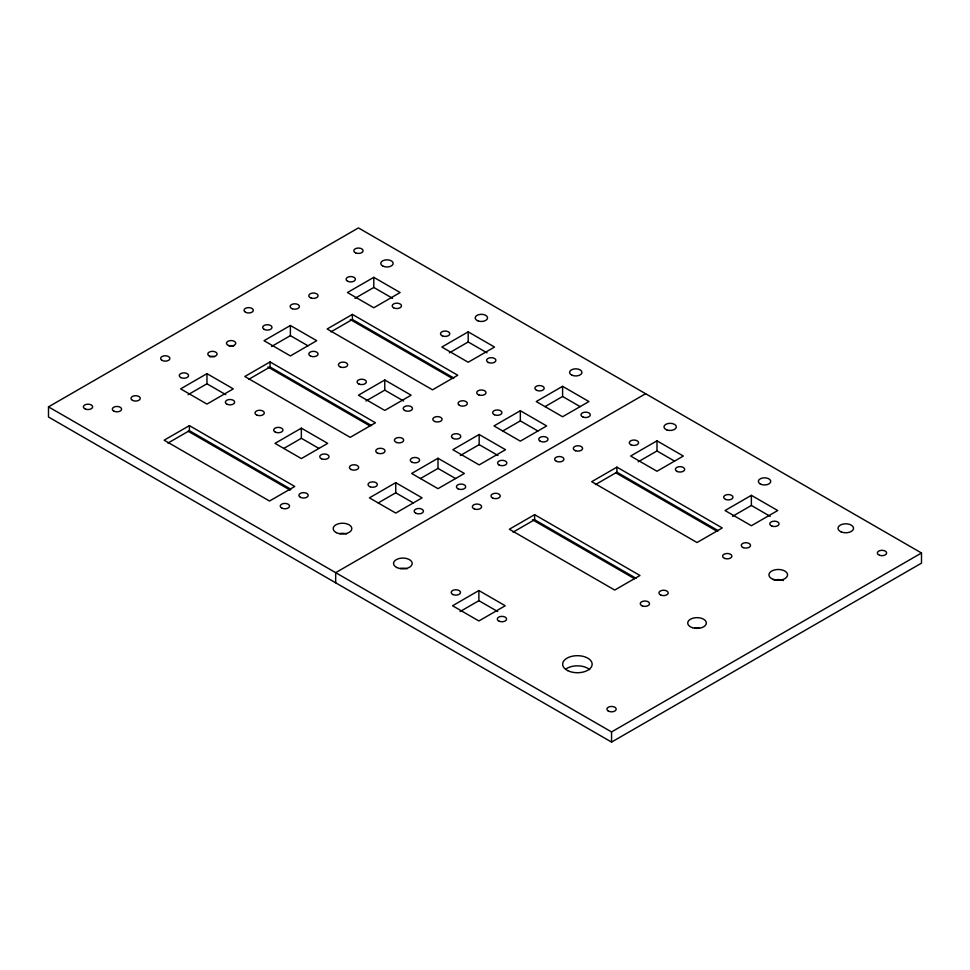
<?xml version="1.0" encoding="UTF-8"?>
<svg xmlns="http://www.w3.org/2000/svg" width="970" height="970" viewBox="0 0 970 970"><rect width="100%" height="100%" fill="white"/><g stroke="black" fill="none" stroke-linecap="round" stroke-linejoin="round"><path stroke-width="1.45" d="M48.5 406.866L358.439 227.914L921.5 552.997L921.5 563.133L611.561 742.086L48.5 417.003L48.5 406.866L611.561 731.938L921.5 552.997M206.962 373.656L180.626 388.873L206.962 404.078L233.309 388.873L206.962 373.656L206.962 383.793L225.78 394.657M290.382 325.496L264.034 340.7L290.382 355.917L316.729 340.7L290.382 325.496L290.382 335.632L271.564 346.496M373.802 277.335L347.454 292.54L373.802 307.757L400.137 292.54L373.802 277.335L373.802 287.472L392.62 298.336M188.144 394.657L206.962 383.793M354.984 298.336L373.802 287.472M270.072 361.931L244.828 376.505L350.194 437.349L375.451 422.774L270.072 361.931L270.072 366.999L371.546 425.587M352.401 314.413L327.145 328.988L432.523 389.819L457.767 375.245L352.401 314.413L352.401 319.482L453.863 378.058M248.611 379.391L270.072 366.999M330.94 331.861L352.401 319.482M189.405 425.624L164.16 440.198L269.527 501.029L294.771 486.455L189.405 425.624L189.405 430.692L290.867 489.268M167.943 443.084L189.405 430.692M301.355 428.158L275.019 443.363L301.355 458.58L327.702 443.363L301.355 428.158L301.355 438.294L318.924 448.431M384.775 379.997L358.427 395.202L384.775 410.419L411.122 395.202L384.775 379.997L384.775 390.134L403.593 400.998M468.195 331.837L441.847 347.042L468.195 362.246L494.53 347.042L468.195 331.837L468.195 341.974L487.013 352.837M283.798 448.431L301.355 438.294M365.957 400.998L384.775 390.134M449.377 352.837L468.195 341.974M395.748 482.66L369.412 497.865L395.748 513.069L422.095 497.865L395.748 482.66L395.748 492.796L378.191 502.933M438.003 458.252L411.668 473.469L438.003 488.674L464.351 473.469L438.003 458.252L438.003 468.401L420.446 478.537M479.168 434.499L452.832 449.704L479.168 464.909L505.515 449.704L479.168 434.499L479.168 444.636L460.35 455.5M520.332 410.734L493.985 425.939L520.332 441.144L546.668 425.939L520.332 410.734L520.332 420.871L502.763 431.007M562.588 386.327L536.24 401.544L562.588 416.748L588.935 401.544L562.588 386.327L562.588 396.475L545.031 406.612M645.62 393.723L335.668 572.664L335.668 582.8M656.981 440.829L630.633 456.033L656.981 471.25L683.329 456.033L656.981 440.829L656.981 450.965L638.163 461.829M534.603 514.658L509.359 529.232L614.725 590.063L639.97 575.489L534.603 514.658L534.603 519.726L636.065 578.302M616.92 467.128L591.676 481.702L697.042 542.533L722.286 527.959L616.92 467.128L616.92 472.196L718.382 530.784M513.142 532.118L534.603 519.726M595.459 484.588L616.92 472.196M478.889 590.536L452.553 605.753L478.889 620.958L505.237 605.753L478.889 590.536L478.889 600.685L497.707 611.549M460.083 611.549L478.889 600.685M751.374 495.33L725.039 510.535L751.374 525.74L777.722 510.535L751.374 495.33L751.374 505.467L732.556 516.331M562.588 396.475L580.145 406.612M656.981 450.965L674.538 461.114M751.374 505.467L770.192 516.331M350.243 319.506L452.323 378.433M616.083 472.984L716.842 531.16M520.332 420.871L537.889 431.007M290.382 335.632L307.939 345.781M479.168 444.636L497.986 455.5M267.926 367.024L369.994 425.963M532.445 519.75L634.525 578.69M438.003 468.401L455.573 478.537M395.748 492.796L413.317 502.933M188.131 431.226L290.212 490.165M611.561 731.938L611.561 742.086M209.859 356.851A4.656 2.692 0 0 1 214.515 356.669M229.053 345.902A4.656 2.692 0 0 1 233.697 346.072M774.145 580.169A9.312 5.371 0 0 1 783.445 580.521M694.629 627.966A9.312 5.371 0 0 1 699.455 627.966M566.322 668.73A14.744 8.512 0 0 1 589.663 669.615M399.895 568.493A9.312 5.371 0 0 1 407 568.772M339.524 533.645A9.312 5.371 0 0 1 346.642 533.912M404.526 410.419A4.656 2.692 0 0 0 412.323 409.207A4.656 2.692 0 0 0 406.624 405.921A4.656 2.692 0 0 0 404.526 410.419M359.142 384.132A4.656 2.692 0 0 0 366.369 382.071A4.656 2.692 0 0 0 359.664 379.488A4.656 2.692 0 0 0 359.142 384.132M382.871 266.095A6.208 3.589 0 0 0 393.056 264.095A6.208 3.589 0 0 0 384.969 259.996A6.208 3.589 0 0 0 382.871 266.095M347.915 281.373A4.656 2.692 0 0 0 355.372 279.59A4.656 2.692 0 0 0 348.97 276.753A4.656 2.692 0 0 0 347.915 281.373M393.553 307.757A4.656 2.692 0 0 0 401.35 306.544A4.656 2.692 0 0 0 395.639 303.258A4.656 2.692 0 0 0 393.553 307.757M478.258 320.997A6.208 3.589 0 0 0 487.57 317.893A6.208 3.589 0 0 0 478.258 314.789A6.208 3.589 0 0 0 478.258 320.997M355.614 252.867A4.656 2.692 0 0 0 363.059 251.084A4.656 2.692 0 0 0 356.657 248.247A4.656 2.692 0 0 0 355.614 252.867M442.55 335.972A4.656 2.692 0 0 0 449.789 333.91A4.656 2.692 0 0 0 443.084 331.328A4.656 2.692 0 0 0 442.55 335.972M692.386 627.675A9.312 5.371 0 0 0 706.354 623.019A9.312 5.371 0 0 0 692.386 618.363A9.312 5.371 0 0 0 692.386 627.675M567.68 670.61A14.744 8.512 0 0 0 591.87 665.869A14.744 8.512 0 0 0 572.664 656.144A14.744 8.512 0 0 0 567.68 670.61M642.067 605.826A4.656 2.692 0 0 0 649.524 604.043A4.656 2.692 0 0 0 643.122 601.206A4.656 2.692 0 0 0 642.067 605.826M608.263 711.034A4.656 2.692 0 0 0 616.059 709.822A4.656 2.692 0 0 0 610.348 706.536A4.656 2.692 0 0 0 608.263 711.034M396.742 567.499A9.312 5.371 0 0 0 412.02 564.504A9.312 5.371 0 0 0 399.895 558.356A9.312 5.371 0 0 0 396.742 567.499M453.014 594.574A4.656 2.692 0 0 0 460.459 592.791A4.656 2.692 0 0 0 454.057 589.954A4.656 2.692 0 0 0 453.014 594.574M499.356 621.297A4.656 2.692 0 0 0 506.595 619.236A4.656 2.692 0 0 0 499.889 616.641A4.656 2.692 0 0 0 499.356 621.297M300.482 497.355A4.656 2.692 0 0 0 308.12 495.852A4.656 2.692 0 0 0 302.058 492.784A4.656 2.692 0 0 0 300.482 497.355M282.064 508.231A4.656 2.692 0 0 0 289.509 506.449A4.656 2.692 0 0 0 283.107 503.612A4.656 2.692 0 0 0 282.064 508.231M336.372 532.639A9.312 5.371 0 0 0 351.649 529.644A9.312 5.371 0 0 0 339.524 523.509A9.312 5.371 0 0 0 336.372 532.639M85.421 409.097A4.656 2.692 0 0 0 92.659 407.036A4.656 2.692 0 0 0 85.954 404.454A4.656 2.692 0 0 0 85.421 409.097M114.12 411.28A4.656 2.692 0 0 0 121.577 409.498A4.656 2.692 0 0 0 115.175 406.66A4.656 2.692 0 0 0 114.12 411.28M132.55 400.392A4.656 2.692 0 0 0 140.189 398.9A4.656 2.692 0 0 0 134.127 395.833A4.656 2.692 0 0 0 132.55 400.392M161.966 360.355A4.656 2.692 0 0 0 169.75 359.142A4.656 2.692 0 0 0 164.051 355.857A4.656 2.692 0 0 0 161.966 360.355M227.174 404.308A4.656 2.692 0 0 0 234.631 402.526A4.656 2.692 0 0 0 228.229 399.688A4.656 2.692 0 0 0 227.174 404.308M180.844 377.585A4.656 2.692 0 0 0 188.483 376.081A4.656 2.692 0 0 0 182.421 373.013A4.656 2.692 0 0 0 180.844 377.585M209.374 356.038A4.656 2.692 0 0 0 217.013 354.535A4.656 2.692 0 0 0 210.951 351.467A4.656 2.692 0 0 0 209.374 356.038M228.52 345.478A4.656 2.692 0 0 0 235.758 343.416A4.656 2.692 0 0 0 229.053 340.834A4.656 2.692 0 0 0 228.52 345.478M245.604 312.316A4.656 2.692 0 0 0 253.243 310.812A4.656 2.692 0 0 0 247.18 307.745A4.656 2.692 0 0 0 245.604 312.316M264.264 329.424A4.656 2.692 0 0 0 271.903 327.921A4.656 2.692 0 0 0 265.829 324.853A4.656 2.692 0 0 0 264.264 329.424M310.849 356.245A4.656 2.692 0 0 0 318.075 354.195A4.656 2.692 0 0 0 311.37 351.601A4.656 2.692 0 0 0 310.849 356.245M292.188 308.727A4.656 2.692 0 0 0 299.415 306.665A4.656 2.692 0 0 0 292.71 304.071A4.656 2.692 0 0 0 292.188 308.727M311.103 298.045A4.656 2.692 0 0 0 318.087 295.717A4.656 2.692 0 0 0 311.103 293.389A4.656 2.692 0 0 0 311.103 298.045M478.78 394.899A4.656 2.692 0 0 0 486.006 392.85A4.656 2.692 0 0 0 479.301 390.255A4.656 2.692 0 0 0 478.78 394.899M459.416 405.339A4.656 2.692 0 0 0 467.2 404.138A4.656 2.692 0 0 0 461.502 400.84A4.656 2.692 0 0 0 459.416 405.339M434.875 421.526A4.656 2.692 0 0 0 442.102 419.464A4.656 2.692 0 0 0 435.397 416.87A4.656 2.692 0 0 0 434.875 421.526M453.051 438.416A4.656 2.692 0 0 0 460.689 436.924A4.656 2.692 0 0 0 454.627 433.845A4.656 2.692 0 0 0 453.051 438.416M494.445 414.76A4.656 2.692 0 0 0 501.902 412.978A4.656 2.692 0 0 0 495.5 410.152A4.656 2.692 0 0 0 494.445 414.76M540.314 441.265A4.656 2.692 0 0 0 547.941 439.774A4.656 2.692 0 0 0 541.878 436.706A4.656 2.692 0 0 0 540.314 441.265M498.932 464.909A4.656 2.692 0 0 0 506.716 463.708A4.656 2.692 0 0 0 501.017 460.411A4.656 2.692 0 0 0 498.932 464.909M556.465 461.344A4.656 2.692 0 0 0 563.909 459.562A4.656 2.692 0 0 0 557.507 456.724A4.656 2.692 0 0 0 556.465 461.344M575.622 450.759A4.656 2.692 0 0 0 582.606 448.431A4.656 2.692 0 0 0 575.622 446.103A4.656 2.692 0 0 0 575.622 450.759M396.718 442.526A4.656 2.692 0 0 0 403.702 440.198A4.656 2.692 0 0 0 396.718 437.87A4.656 2.692 0 0 0 396.718 442.526M377.318 452.99A4.656 2.692 0 0 0 384.957 451.499A4.656 2.692 0 0 0 378.882 448.419A4.656 2.692 0 0 0 377.318 452.99M350.97 469.468A4.656 2.692 0 0 0 358.609 467.964A4.656 2.692 0 0 0 352.546 464.897A4.656 2.692 0 0 0 350.97 469.468M370.116 486.794A4.656 2.692 0 0 0 377.342 484.733A4.656 2.692 0 0 0 370.637 482.138A4.656 2.692 0 0 0 370.116 486.794M412.371 462.399A4.656 2.692 0 0 0 419.61 460.338A4.656 2.692 0 0 0 412.905 457.743A4.656 2.692 0 0 0 412.371 462.399M458.228 488.904A4.656 2.692 0 0 0 465.673 487.122A4.656 2.692 0 0 0 459.271 484.285A4.656 2.692 0 0 0 458.228 488.904M415.73 513.191A4.656 2.692 0 0 0 423.369 511.699A4.656 2.692 0 0 0 417.306 508.619A4.656 2.692 0 0 0 415.73 513.191M474.391 508.971A4.656 2.692 0 0 0 481.617 506.91A4.656 2.692 0 0 0 474.912 504.327A4.656 2.692 0 0 0 474.391 508.971M492.566 497.986A4.656 2.692 0 0 0 500.205 496.482A4.656 2.692 0 0 0 494.13 493.415A4.656 2.692 0 0 0 492.566 497.986M275.237 432.074A4.656 2.692 0 0 0 282.876 430.583A4.656 2.692 0 0 0 276.814 427.515A4.656 2.692 0 0 0 275.237 432.074M256.808 415.075A4.656 2.692 0 0 0 264.264 413.293A4.656 2.692 0 0 0 257.862 410.468A4.656 2.692 0 0 0 256.808 415.075M321.567 458.81A4.656 2.692 0 0 0 329.024 457.028A4.656 2.692 0 0 0 322.622 454.19A4.656 2.692 0 0 0 321.567 458.81M340.228 366.915A4.656 2.692 0 0 0 347.684 365.132A4.656 2.692 0 0 0 341.282 362.307A4.656 2.692 0 0 0 340.228 366.915M488.407 362.489A4.656 2.692 0 0 0 495.864 360.707A4.656 2.692 0 0 0 489.462 357.869A4.656 2.692 0 0 0 488.407 362.489M571.973 375.232A6.208 3.589 0 0 0 581.915 372.856A6.208 3.589 0 0 0 573.379 369.085A6.208 3.589 0 0 0 571.973 375.232M583.055 417.088A4.656 2.692 0 0 0 590.281 415.027A4.656 2.692 0 0 0 583.576 412.432A4.656 2.692 0 0 0 583.055 417.088M536.701 390.364A4.656 2.692 0 0 0 544.158 388.582A4.656 2.692 0 0 0 537.756 385.745A4.656 2.692 0 0 0 536.701 390.364M666.705 429.868A6.208 3.589 0 0 0 676.345 427.127A6.208 3.589 0 0 0 667.409 423.672A6.208 3.589 0 0 0 666.705 429.868M630.864 444.757A4.656 2.692 0 0 0 638.502 443.254A4.656 2.692 0 0 0 632.44 440.186A4.656 2.692 0 0 0 630.864 444.757M677.193 471.481A4.656 2.692 0 0 0 684.65 469.698A4.656 2.692 0 0 0 678.248 466.861A4.656 2.692 0 0 0 677.193 471.481M725.742 499.465A4.656 2.692 0 0 0 732.968 497.404A4.656 2.692 0 0 0 726.263 494.821A4.656 2.692 0 0 0 725.742 499.465M771.841 526.079A4.656 2.692 0 0 0 779.068 524.018A4.656 2.692 0 0 0 772.362 521.436A4.656 2.692 0 0 0 771.841 526.079M760.153 483.921A6.208 3.589 0 0 0 770.544 482.32A6.208 3.589 0 0 0 762.941 477.919A6.208 3.589 0 0 0 760.153 483.921M841.038 531.839A7.76 4.486 0 0 0 853.467 528.868A7.76 4.486 0 0 0 842.797 524.139A7.76 4.486 0 0 0 841.038 531.839M879.657 555.325A4.656 2.692 0 0 0 886.641 552.997A4.656 2.692 0 0 0 879.657 550.669A4.656 2.692 0 0 0 879.657 555.325M743.299 547.626A4.656 2.692 0 0 0 750.537 545.564A4.656 2.692 0 0 0 743.832 542.982A4.656 2.692 0 0 0 743.299 547.626M724.905 558.49A4.656 2.692 0 0 0 731.889 556.162A4.656 2.692 0 0 0 724.905 553.834A4.656 2.692 0 0 0 724.905 558.49M773.09 579.332A9.312 5.371 0 0 0 787.555 575.21A9.312 5.371 0 0 0 774.145 570.033A9.312 5.371 0 0 0 773.09 579.332M660.728 595.046A4.656 2.692 0 0 0 668.184 593.264A4.656 2.692 0 0 0 661.782 590.439A4.656 2.692 0 0 0 660.728 595.046"/></g></svg>
